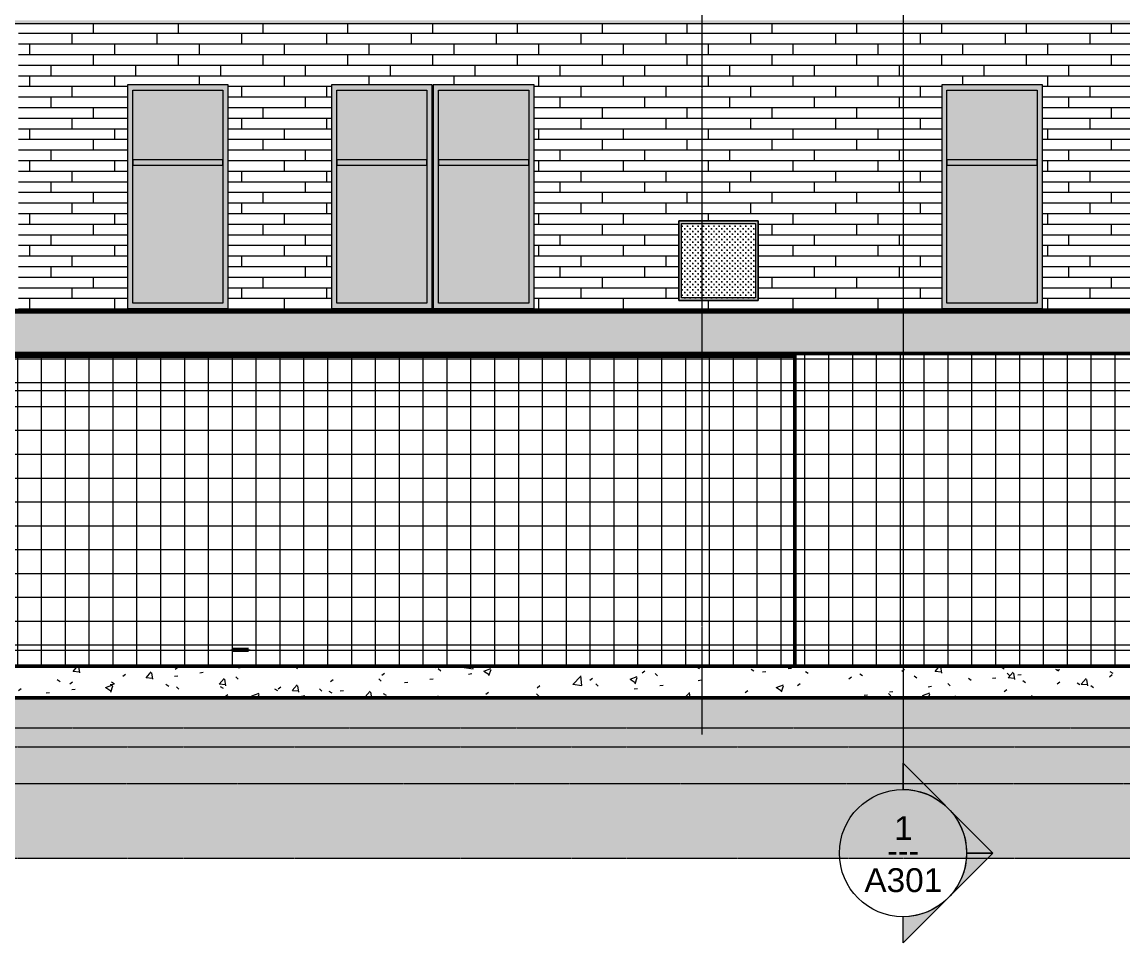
# Model space of a CAD drawing. Header units: inches. Extents: x -4179 to 1631, y -360 to 585.
# Drawn here: x 304 to 719.3, y -238.4 to 109.1 of the extents above; entities that cross this region are included whole.
import ezdxf

# ---------------------------------------------------------------- set-up
doc = ezdxf.new("R2010")
doc.units = ezdxf.units.IN
doc.header["$MEASUREMENT"] = 0
doc.linetypes.add('Aligning Line 1_8_', pattern=[0.25, 0.125, -0.125])
doc.linetypes.add('Grid Line 1_2_', pattern=[0.875, 0.5, -0.125, 0.125, -0.125])
for name, color, linetype, lineweight in [('0-5', 10, 'Continuous', 5), ('0-6', 253, 'Continuous', 13), ('A-CLNG', 13, 'Continuous', 13), ('A-CLNG-1', 13, 'Continuous', 5), ('A-FLOR-5', 50, 'Continuous', 13), ('A-FLOR-6', 133, 'Continuous', 50), ('A-FLOR-LEVL-1', 51, 'Grid Line 1_2_', 9), ('A-FLOR-PATT-2', 213, 'Continuous', 9), ('A-GENM-1', 133, 'Continuous', 50), ('A-GLAZ', 151, 'Continuous', 13), ('A-GLAZ-1', 251, 'Continuous', 9), ('A-WALL', 113, 'Continuous', 13), ('A-WALL-PATT-1', 251, 'Continuous', 9), ('A-WALL-PATT-3', 111, 'Continuous', 9), ('C-TOPO', 7, 'Continuous', 9), ('G-ANNO-SYMB', 111, 'Aligning Line 1_8_', 9), ('G-ANNO-SYMB-1', 254, 'Aligning Line 1_8_', 9), ('G-ANNO-SYMB-2', 147, 'Aligning Line 1_8_', 9), ('G-ANNO-SYMB-3', 111, 'Continuous', 9), ('S-FNDN-3', 32, 'Continuous', 50), ('S-FNDN-4', 32, 'Continuous', 9), ('S-GRID-1', 1, 'Grid Line 1_2_', 9)]:
    doc.layers.add(name, color=color, linetype=linetype, lineweight=lineweight)
doc.styles.add('Arial', font='arial.ttf', dxfattribs={"height": 9})
doc.styles.add('Century Gothic', font='ufonts.com_century-gothic.ttf', dxfattribs={"height": 9})
pattern_1 = [(0, (0, 0), (24, 24), [24, -24]), (0, (0, 9), (24, 24), [24, -24]), (0, (0, 18), (24, 24), [24, -24]), (90, (3, 21), (-24, 24), [24, -24]), (90, (12, 21), (-24, 24), [24, -24]), (90, (21, 21), (-24, 24), [24, -24])]
pattern_2 = [(0, (306.968, 0.8), (0, 4), []), (90, (306.968, 0.8), (-8, 8), [4, -28]), (90, (322.968, 4.8), (-8, 8), [4, -28])]
pattern_3 = [(0, (-10974.634, 0), (0, 9), []), (90, (-10974.634, 0), (-9, 6e-16), [])]
pattern_4 = [(50, (-10974.634, 0), (27.5427, -2.40992), [2.88, -31.68]), (355, (-10974.634, 0), (-5.327844, 28.884266), [2.304, -25.344]), (100.451, (-10972.34, -0.2), (22.215316, 26.47393), [2.448, -26.924]), (46.184, (-10974.634, 7.68), (40.98187, -6.35642), [4.32, -47.52]), (96.636, (-10971.22, 7.15), (35.89075, 37.40619), [3.671, -40.386]), (351.184, (-10974.634, 7.68), (35.89097, 37.40622), [3.456, -38.016]), (21, (-10970.794, 5.76), (22.921036, -15.46073), [2.88, -31.68]), (326, (-10970.794, 5.76), (9.34353, 27.84574), [2.304, -25.344]), (71.451, (-10968.884, 4.472), (32.26477, 12.38442), [2.448, -26.924]), (37.5, (-10974.634, 0), (0.466855, 12.782707), [1.267, -23.77, 1.267, -24.461, -25.44]), (37.5, (-10974.634, 0), (0.466855, 12.782707), [-50.765, 1.267, -24.173]), (7.5, (-10974.634, 0), (10.10159, 15.14509), [1.267, -13.402, 1.267, -23.194, -9.696]), (7.5, (-10974.634, 0), (10.10159, 15.14509), [-39.13, 1.267, -8.429]), (327.5, (-10983.197, 0), (20.499161, -0.86578), [1.267, -8.333, 1.267, -28.685, -39.744]), (327.5, (-10983.197, 0), (20.499161, -0.86578), [-39.552, 1.267, -38.477]), (317.5, (-10987.037, 0), (22.39478, 3.844288), [1.267, -11.213, 1.267, -18.624, -28.224]), (317.5, (-10987.037, 0), (22.39478, 3.844288), [-32.371, 1.267, -26.957])]

# ---------------------------------------------------------------- blocks, each defined once
blk = doc.blocks.new('Parking_Stall_Multiple - STANDARD-1627286-BUILDING ELEVATION - SOUTH')
at = {"layer": 'A-GENM-1'}
for p, q in [((11364.06, -127.75), (11361.06, -127.75)), ((11361.06, -127.75), (11361.06, -128)), ((11361.06, -128), (11364.06, -128)), ((11364.06, -128), (11364.06, -127.75))]:
    blk.add_line(p, q, dxfattribs=at)
blk = doc.blocks.new('Parking_Stall_Multiple - STANDARD-1653908-BUILDING ELEVATION - SOUTH')
at = {"layer": 'A-GENM-1'}
for p, q in [((11361.06, -127.75), (11358.06, -127.75)), ((11358.06, -127.75), (11358.06, -128)), ((11358.06, -128), (11361.06, -128)), ((11361.06, -128), (11361.06, -127.75))]:
    blk.add_line(p, q, dxfattribs=at)
blk = doc.blocks.new('CTR - 2nd Phase_rvt-2-BUILDING ELEVATION - SOUTH')
at = {"layer": 'A-FLOR-5'}
blk.add_hatch(color=256, dxfattribs=at).paths.add_polyline_path([(9897.39, -16), (12077.19, -16), (12085.74, -4), (12088.59, -4), (12088.59, 0), (9897.39, 0), (9897.45, -0.25), (9897.39, -0.25), (9897.39, -11.67)], flags=0)
at = {"layer": 'A-FLOR-PATT-2'}
h = blk.add_hatch(dxfattribs=at)
h.set_pattern_fill('FP_44', color=256, style=0, pattern_type=2)
h.set_pattern_definition(pattern_1)
h.paths.add_polyline_path([(9891.19, -0.25), (9897.44, -0.21), (9897.39, 0), (12087.19, 0), (12087.19, 0.25), (9891.19, 0.25), (9891.19, -0.21)], flags=0)
at = {"layer": 'A-FLOR-6'}
for p, q in [((12087.19, 0.25), (9891.19, 0.25)), ((12088.59, 0), (9897.39, 0)), ((9891.19, -0.25), (12087.19, -0.25)), ((9901.19, -16), (12077.19, -16))]:
    blk.add_line(p, q, dxfattribs=at)
at = {"layer": 'A-FLOR-LEVL-1'}
for p, q in [((9609.49, 0), (12558.48, 0)), ((9609.49, -30), (12558.48, -30)), ((9609.49, -128), (12558.48, -128))]:
    blk.add_line(p, q, dxfattribs=at)
at = {"layer": 'G-ANNO-SYMB-1'}
blk.add_line((9706.24, -164.42), (12461.78, -164.42), dxfattribs=at)
at = {"layer": '0-6'}
for name in ['Parking_Stall_Multiple - STANDARD-1653908-BUILDING ELEVATION - SOUTH', 'Parking_Stall_Multiple - STANDARD-1627286-BUILDING ELEVATION - SOUTH']:
    blk.add_blockref(name, (0, 0), dxfattribs=at)
blk = doc.blocks.new('CTR  - Topography_rvt-2-BUILDING ELEVATION - SOUTH')
at = {"layer": 'C-TOPO'}
h = blk.add_hatch(dxfattribs=at)
h.set_pattern_fill('FP_70', color=256, style=0, pattern_type=2)
h.set_pattern_definition(pattern_1)
h.paths.add_polyline_path([(11945.12, -206.51), (12087.19, -206.51), (12087.19, -146), (9891.19, -146), (9891.19, -206.51), (11772.89, -206.51)], flags=0)
blk = doc.blocks.new('CTR - 1st Phase - Common Walls_rvt-2-BUILDING ELEVATION - SOUTH')
at = {"layer": 'A-FLOR-LEVL-1'}
for p, q in [((9609.49, 0), (12558.48, 0)), ((9609.49, -30), (12558.48, -30)), ((9609.49, -128), (12558.48, -128))]:
    blk.add_line(p, q, dxfattribs=at)
at = {"layer": 'G-ANNO-SYMB-2'}
for p, q in [((9706.24, 0), (12461.78, 0)), ((9706.24, -145.84), (12461.73, -145.84)), ((9706.24, -164.42), (12461.78, -164.42))]:
    blk.add_line(p, q, dxfattribs=at)
blk = doc.blocks.new('CTR - 1st Phase -Stairs _ Elevators_rvt-2-BUILDING ELEVATION - SOUTH')
at = {"layer": 'A-FLOR-LEVL-1'}
for p, q in [((9609.49, 0), (12558.48, 0)), ((9609.49, -30), (12558.48, -30)), ((9609.49, -128), (12558.48, -128))]:
    blk.add_line(p, q, dxfattribs=at)
at = {"layer": 'G-ANNO-SYMB-2'}
blk.add_line((9706.24, -206.49), (12461.73, -206.49), dxfattribs=at)
blk = doc.blocks.new('_THE_ WINDOW _ DOOR - Window - 1st Floor-2113384-BUILDING ELEVATION - SOUTH')
at = {"layer": 'A-GLAZ'}
h = blk.add_hatch(color=256, dxfattribs=at)
h.paths.add_polyline_path([(11915.24, 1), (11932.4, 1), (11932.4, 85.38), (11894.38, 85.38), (11894.38, 1), (11902.06, 1)], flags=0)
h.paths.add_polyline_path([(11896.38, 3), (11896.38, 83.38), (11930.4, 83.38), (11930.4, 3), (11902.06, 3)], flags=0)
h = blk.add_hatch(color=256, dxfattribs=at)
h.paths.add_polyline_path([(11930.4, 3), (11930.4, 55), (11896.38, 55), (11896.38, 3), (11902.06, 3)], flags=0)
h.paths.add_polyline_path([(11904.03, 57), (11930.4, 57), (11930.4, 83.38), (11896.38, 83.38), (11896.38, 57)], flags=0)
for points in [[(11902.03, 55), (11930.4, 55), (11930.4, 57), (11896.38, 57), (11896.38, 55)], [(11896.38, 0.5), (11932.4, 0.51), (11932.4, 1), (11894.38, 1), (11894.38, 0.5)]]:
    blk.add_hatch(color=256, dxfattribs=at).paths.add_polyline_path(points, flags=0)
for p, q in [((11894.38, 85.38), (11894.38, 1)), ((11932.4, 85.38), (11894.38, 85.38)), ((11896.38, 83.38), (11930.4, 83.38)), ((11896.38, 3), (11896.38, 83.38)), ((11930.4, 83.38), (11930.4, 3)), ((11932.4, 1), (11932.4, 85.38)), ((11930.4, 57), (11896.38, 57)), ((11896.38, 57), (11896.38, 55)), ((11896.38, 55), (11930.4, 55)), ((11930.4, 55), (11930.4, 57)), ((11894.38, 1), (11932.4, 1)), ((11894.38, 1), (11894.38, 0.5)), ((11894.38, 0.5), (11932.4, 0.5)), ((11930.4, 3), (11896.38, 3)), ((11932.4, 0.5), (11932.4, 1))]:
    blk.add_line(p, q, dxfattribs=at)
blk = doc.blocks.new('_THE_ WINDOW _ DOOR - Window - 1st Floor-V54-BUILDING ELEVATION - SOUTH')
at = {"layer": 'A-GLAZ'}
h = blk.add_hatch(color=256, dxfattribs=at)
h.paths.add_polyline_path([(11742.78, 1), (11778.8, 1), (11778.8, 85.38), (11740.78, 85.38), (11740.78, 1)], flags=0)
h.paths.add_polyline_path([(11772.89, 3), (11742.78, 3), (11742.78, 83.38), (11776.8, 83.38), (11776.8, 3)], flags=0)
h = blk.add_hatch(color=256, dxfattribs=at)
h.paths.add_polyline_path([(11776.8, 3), (11776.8, 55), (11742.78, 55), (11742.78, 3), (11772.89, 3)], flags=0)
h.paths.add_polyline_path([(11742.78, 57), (11776.8, 57), (11776.8, 83.38), (11742.78, 83.38), (11742.78, 68.55)], flags=0)
for points in [[(11771.15, 55), (11776.8, 55), (11776.8, 57), (11742.78, 57), (11742.78, 55)], [(11740.78, 0.5), (11778.8, 0.5), (11778.8, 1), (11740.78, 1)]]:
    blk.add_hatch(color=256, dxfattribs=at).paths.add_polyline_path(points, flags=0)
for p, q in [((11778.8, 85.38), (11740.78, 85.38)), ((11740.78, 85.38), (11740.78, 1)), ((11742.78, 3), (11742.78, 83.38)), ((11742.78, 83.38), (11776.8, 83.38)), ((11776.8, 83.38), (11776.8, 3)), ((11778.8, 1), (11778.8, 85.38)), ((11742.78, 57), (11742.78, 55)), ((11776.8, 57), (11742.78, 57)), ((11742.78, 55), (11776.8, 55)), ((11776.8, 55), (11776.8, 57)), ((11740.78, 1), (11778.8, 1)), ((11740.78, 1), (11740.78, 0.5)), ((11740.78, 0.5), (11778.8, 0.5)), ((11776.8, 3), (11742.78, 3)), ((11778.8, 0.5), (11778.8, 1))]:
    blk.add_line(p, q, dxfattribs=at)
blk = doc.blocks.new('089100 - Louvers - Magic-Pak - 089100 - Louvers - Magic-Pak-2121265-BUILDING ELEVATION - SOUTH')
at = {"layer": 'A-GLAZ'}
h = blk.add_hatch(color=256, dxfattribs=at)
h.paths.add_polyline_path([(10276.72, 4), (10289.8, 4), (10289.8, 34), (10259.8, 34), (10259.8, 4), (10271.34, 4)], flags=0)
h.paths.add_polyline_path([(10288.8, 5), (10260.8, 5), (10260.8, 33), (10288.8, 33), (10288.8, 5.52)], flags=0)
at = {"layer": 'A-GLAZ-1'}
h = blk.add_hatch(dxfattribs=at)
h.set_pattern_fill('FP_91', color=256, style=0, pattern_type=2)
h.set_pattern_definition([(0, (10274.802, 0), (1, 1), [0.5, -1.5]), (90, (10275.052, -0.25), (-1, 1), [0.5, -1.5])])
h.paths.add_polyline_path([(10287.48, 5), (10288.8, 5), (10288.8, 33), (10260.8, 33), (10260.8, 5), (10282.1, 5)], flags=0)
at = {"layer": 'A-GLAZ'}
for p, q in [((10289.8, 34), (10259.8, 34)), ((10259.8, 34), (10259.8, 4)), ((10289.8, 4), (10289.8, 34)), ((10260.8, 5), (10260.8, 33)), ((10260.8, 33), (10288.8, 33)), ((10288.8, 33), (10288.8, 5)), ((10288.8, 5), (10260.8, 5)), ((10259.8, 4), (10289.8, 4))]:
    blk.add_line(p, q, dxfattribs=at)
blk = doc.blocks.new('Section - Section Head - Filled-22785-BUILDING ELEVATION - SOUTH')
at = {"layer": 'G-ANNO-SYMB-3'}
h = blk.add_hatch(color=256, dxfattribs=at)
edge = h.paths.add_edge_path(flags=0)
edge.add_line((10162.08, -212.66), (10178.19, -196.55))
edge.add_line((10178.19, -196.55), (10178.19, -206.46))
edge.add_arc((10178.19, -230.49), 24.03, 90, 132.0784)
h = blk.add_hatch(color=256, dxfattribs=at)
edge = h.paths.add_edge_path(flags=0)
edge.add_arc((10178.19, -230.49), 24, 135, 180)
edge.add_line((10154.19, -230.49), (10144.25, -230.49))
edge.add_line((10144.25, -230.49), (10161.22, -213.52))
h = blk.add_hatch(color=256, dxfattribs=at)
edge = h.paths.add_edge_path(flags=0)
edge.add_line((10161.22, -247.46), (10144.25, -230.49))
edge.add_line((10144.25, -230.49), (10154.19, -230.49))
edge.add_arc((10178.19, -230.49), 24, 180, 225)
h = blk.add_hatch(color=256, dxfattribs=at)
edge = h.paths.add_edge_path(flags=0)
edge.add_arc((10178.19, -230.49), 24.03, 227.9216, 270)
edge.add_line((10178.19, -254.52), (10178.19, -264.43))
edge.add_line((10178.19, -264.43), (10162.08, -248.33))
for p, q in [((10178.19, -196.55), (10162.08, -212.66)), ((10178.19, -206.46), (10178.19, -196.55)), ((10161.22, -213.52), (10144.25, -230.49)), ((10154.19, -230.49), (10144.25, -230.49)), ((10144.25, -230.49), (10161.22, -247.46)), ((10144.25, -230.49), (10154.19, -230.49)), ((10162.08, -248.33), (10178.19, -264.43)), ((10178.19, -264.43), (10178.19, -254.52))]:
    blk.add_line(p, q, dxfattribs=at)
for centre, radius, start, end in [((10178.19, -230.52), 24, 90, 270), ((10178.19, -230.49), 24.03, 90, 132.0784), ((10178.19, -230.52), 24, 270, 90), ((10178.19, -230.49), 24, 135, 180), ((10178.19, -230.49), 24, 180, 225), ((10178.19, -230.49), 24.03, 227.9216, 270)]:
    blk.add_arc(centre, radius, start, end, dxfattribs=at)

msp = doc.modelspace()

# ---------------------------------------------------------------- hatches: boundary and pattern name
at = {"layer": 'A-CLNG-1'}
msp.add_hatch(color=256, dxfattribs=at).paths.add_polyline_path([(273.0052, 108.375), (1143.7052, 108.375), (1143.7052, 109.75), (273.0052, 109.75), (273.0052, 108.5345)], flags=0)
at = {"layer": 'A-WALL-PATT-1'}
h = msp.add_hatch(dxfattribs=at)
h.set_pattern_fill('FP_77', color=256, style=0, pattern_type=2)
h.set_pattern_definition(pattern_2)
h.paths.add_polyline_path([(310.9551, 0.25), (311.2802, 0.25), (311.2802, 108.375), (302.6552, 108.375), (302.6552, 0.25), (308.5054, 0.25)], flags=0)
h = msp.add_hatch(dxfattribs=at)
h.set_pattern_fill('FP_77', color=256, style=0, pattern_type=2)
h.set_pattern_definition(pattern_2)
h.paths.add_polyline_path([(1114.0552, 0), (1114.0552, 108.375), (311.2802, 108.375), (311.2802, 0.25), (1112.5552, 0.25), (1112.5555, 0), (1113.9552, 0)], flags=0)
h.paths.add_polyline_path([(420.7302, 0.5), (420.7302, 85.375), (458.7552, 85.375), (458.7552, 0.5), (452.3552, 0.5)], flags=0)
h.paths.add_polyline_path([(496.8727, 0.5), (459.1302, 0.5), (459.1302, 85.375), (497.1552, 85.375), (497.1552, 0.5)], flags=0)
h.paths.add_polyline_path([(381.7677, 0.5), (343.7427, 0.5), (343.7427, 85.375), (381.7677, 85.375), (381.7677, 1)], flags=0)
h.paths.add_polyline_path([(669.0942, 0.5), (650.9427, 0.5), (650.9427, 85.375), (688.9677, 85.375), (688.9677, 0.5)], flags=0)
h.paths.add_polyline_path([(765.7677, 0.5), (727.7427, 0.5), (727.7427, 85.375), (765.7677, 85.375), (765.7677, 1)], flags=0)
h.paths.add_polyline_path([(766.1427, 0.5), (766.1427, 85.375), (804.1677, 85.375), (804.1677, 0.5), (798.2603, 0.5)], flags=0)
h.paths.add_polyline_path([(919.7427, 0.5), (919.7427, 85.375), (957.9552, 85.3469), (957.9552, 0.5), (921.7427, 0.5)], flags=0)
h.paths.add_polyline_path([(996.3552, 0.5), (958.1427, 0.5), (958.1427, 85.375), (996.3552, 85.375), (996.3552, 1)], flags=0)
h.paths.add_polyline_path([(572.3552, 4), (551.7552, 4), (551.7552, 34), (581.7552, 34), (581.7552, 4)], flags=0)
h.paths.add_polyline_path([(834.3427, 4), (834.3427, 34), (864.3427, 34), (864.3427, 4), (841.3157, 4)], flags=0)
at = {"layer": 'A-WALL-PATT-3'}
h = msp.add_hatch(dxfattribs=at)
h.set_pattern_fill('FP_86', color=256, style=0, pattern_type=2)
h.set_pattern_definition(pattern_3)
h.paths.add_polyline_path([(798.2603, -134), (883.5552, -134), (883.5552, -16), (595.5552, -16), (595.5552, -134)], flags=0)
h = msp.add_hatch(dxfattribs=at)
h.set_pattern_fill('FP_86', color=256, style=0, pattern_type=2)
h.set_pattern_definition(pattern_3)
h.paths.add_polyline_path([(187.5552, -134), (595.5552, -134), (595.5552, -17), (187.5552, -17), (187.5552, -23.1356)], flags=0)
at = {"layer": 'S-FNDN-4'}
h = msp.add_hatch(dxfattribs=at)
h.set_pattern_fill('FP_85', color=256, style=0, pattern_type=2)
h.set_pattern_definition(pattern_4)
h.paths.add_polyline_path([(453.8173, -146), (595.5552, -146), (595.5552, -134), (187.5552, -134.0063), (187.5552, -146), (281.5958, -146)], flags=0)
h = msp.add_hatch(dxfattribs=at)
h.set_pattern_fill('FP_85', color=256, style=0, pattern_type=2)
h.set_pattern_definition(pattern_4)
h.paths.add_polyline_path([(595.5552, -146), (883.5552, -146), (883.5552, -134), (595.5552, -134.0063)], flags=0)

# ---------------------------------------------------------------- linework, layer by layer
at = {"layer": 'A-CLNG'}
msp.add_line((1143.7052, 108.375), (273.0052, 108.375), dxfattribs=at)
at = {"layer": 'A-FLOR-LEVL-1'}
for p, q in [((-1364.3938, 0), (1583.0971, 0)), ((-1364.3938, -30), (1583.0971, -30)), ((-1364.3938, -128), (1583.0971, -128))]:
    msp.add_line(p, q, dxfattribs=at)
at = {"layer": 'A-WALL'}
for p, q in [((551.7552, 4), (551.7552, 34)), ((551.7552, 34), (581.7552, 34)), ((581.7552, 34), (581.7552, 4)), ((343.7427, 0.5), (343.7427, 1)), ((381.7677, 0.5), (343.7427, 0.5)), ((381.7677, 1), (381.7677, 0.5)), ((420.7302, 0.5), (420.7302, 1)), ((458.7552, 0.5), (420.7302, 0.5)), ((458.7552, 1), (458.7552, 0.5)), ((459.1302, 0.5), (459.1302, 1)), ((497.1552, 0.5), (459.1302, 0.5)), ((497.1552, 1), (497.1552, 0.5)), ((581.7552, 4), (551.7552, 4)), ((650.9427, 0.5), (650.9427, 1)), ((688.9677, 0.5), (650.9427, 0.5)), ((688.9677, 1), (688.9677, 0.5))]:
    msp.add_line(p, q, dxfattribs=at)
at = {"layer": 'G-ANNO-SYMB'}
for p, q in [((-1268.3977, 0), (1487.1463, 0)), ((-1268.3938, -157.3105), (1487.1463, -157.3105)), ((-1268.3977, -178.2392), (1487.1463, -178.2392))]:
    msp.add_line(p, q, dxfattribs=at)
at = {"layer": 'G-ANNO-SYMB-3'}
msp.add_line((636.3552, 467.281), (636.3552, -180.5004), dxfattribs=at)
at = {"layer": 'S-FNDN-3'}
for p, q in [((1102.5552, -16), (595.5552, -16)), ((595.5552, -16), (595.5552, -134)), ((595.5552, -17), (187.5552, -17)), ((1120.5552, -134), (187.5552, -134)), ((187.5552, -146), (1120.5552, -146))]:
    msp.add_line(p, q, dxfattribs=at)
at = {"layer": 'S-GRID-1'}
msp.add_line((560.5552, -159.8356), (560.5552, 470.5), dxfattribs=at)

# ---------------------------------------------------------------- block references
at = {"layer": '0-5'}
for name in ['CTR - 2nd Phase_rvt-2-BUILDING ELEVATION - SOUTH', 'CTR - 1st Phase - Common Walls_rvt-2-BUILDING ELEVATION - SOUTH', 'CTR - 1st Phase -Stairs _ Elevators_rvt-2-BUILDING ELEVATION - SOUTH', 'CTR  - Topography_rvt-2-BUILDING ELEVATION - SOUTH']:
    msp.add_blockref(name, (-10974.6342, 0), dxfattribs=at)
at = {"layer": 'A-GLAZ'}
for name, p in [('_THE_ WINDOW _ DOOR - Window - 1st Floor-V54-BUILDING ELEVATION - SOUTH', (-11397.0342, 0)), ('_THE_ WINDOW _ DOOR - Window - 1st Floor-2113384-BUILDING ELEVATION - SOUTH', (-11473.6467, 0)), ('_THE_ WINDOW _ DOOR - Window - 1st Floor-2113384-BUILDING ELEVATION - SOUTH', (-11435.2467, 0)), ('_THE_ WINDOW _ DOOR - Window - 1st Floor-2113384-BUILDING ELEVATION - SOUTH', (-11243.4342, 0)), ('089100 - Louvers - Magic-Pak - 089100 - Louvers - Magic-Pak-2121265-BUILDING ELEVATION - SOUTH', (-9708.0467, 0))]:
    msp.add_blockref(name, p, dxfattribs=at)
at = {"layer": 'G-ANNO-SYMB-3', "extrusion": (0, 0, -1)}
msp.add_blockref('Section - Section Head - Filled-22785-BUILDING ELEVATION - SOUTH', (-10814.5446, 25.9919), dxfattribs=at)

# ---------------------------------------------------------------- texts
at = {"layer": 'G-ANNO-SYMB-3', "char_height": 9, "attachment_point": 1}
for s, insert, width, style in [('1', (633.0343, -190.5918), 8.484, 'Arial'), ('---', (630.3829, -199.0985), 15.453, 'Century Gothic'), ('A301', (621.7902, -210.228), 35.754, 'Arial')]:
    msp.add_mtext(s, dxfattribs=dict(at, insert=insert, width=width, style=style))

doc.saveas('drawing.dxf')
